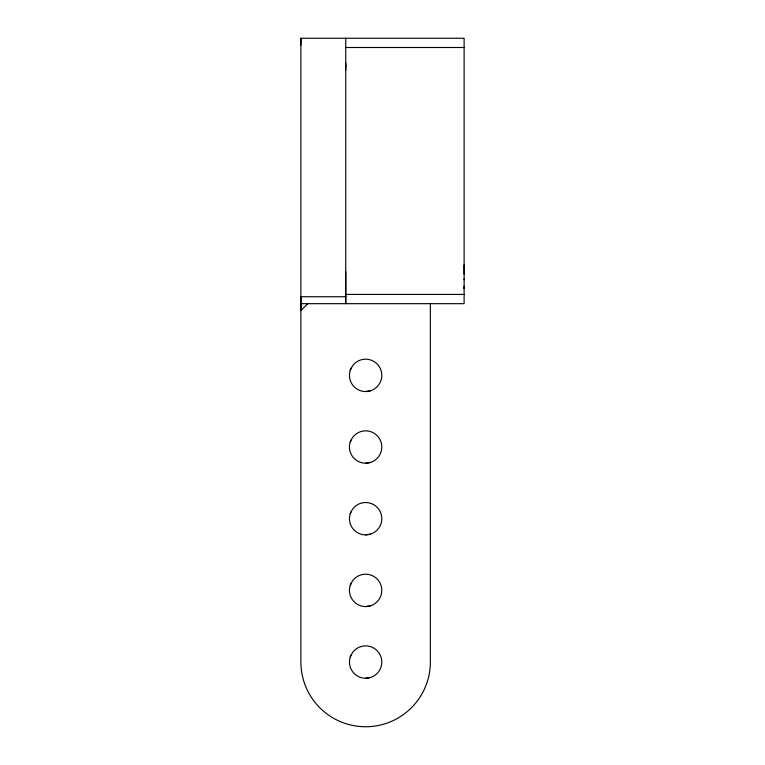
<?xml version="1.0" encoding="UTF-8"?>
<svg xmlns="http://www.w3.org/2000/svg" width="765" height="765" viewBox="0 0 765 765"><rect width="100%" height="100%" fill="white"/><g stroke="black" fill="none" stroke-linecap="round" stroke-linejoin="round"><path stroke-width="1.15" d="M300.884 45.183L300.884 38.25L464.116 38.25L464.116 303.676L300.884 303.676M345.742 271.776L345.732 303.676L345.742 38.25M345.742 70.16L345.742 62.759M464.116 288.606L464.116 287.458M464.116 286.799L464.116 286.253M464.116 279.78L464.116 279.024M464.116 274.166L464.116 264.833M350.227 370.356L352.531 365.842A16.189 16.189 0 0 1 363.088 359.368L365.622 359.168A16.189 16.189 0 0 1 381.018 380.358L380.042 382.701A16.189 16.189 0 0 1 365.622 391.537L363.088 391.345A16.189 16.189 0 0 1 351.202 368.003M350.227 442.027L352.531 437.513A16.189 16.189 0 0 1 363.088 431.049L365.622 430.848A16.189 16.189 0 0 1 381.018 452.029L380.042 454.381A16.189 16.189 0 0 1 365.622 463.217L363.088 463.016A16.189 16.189 0 0 1 351.202 439.684M350.227 513.707L352.531 509.194A16.189 16.189 0 0 1 363.088 502.72L365.622 502.519A16.189 16.189 0 0 1 381.018 523.709L380.042 526.052A16.189 16.189 0 0 1 365.622 534.888L363.088 534.687A16.189 16.189 0 0 1 351.202 511.355M350.227 585.378L352.531 580.865A16.189 16.189 0 0 1 363.088 574.4L365.622 574.199A16.189 16.189 0 0 1 381.018 595.38L380.042 597.733A16.189 16.189 0 0 1 365.622 606.569L363.088 606.368A16.189 16.189 0 0 1 351.202 583.035M350.227 657.058L352.531 652.545A16.189 16.189 0 0 1 363.088 646.071L365.622 645.87A16.189 16.189 0 0 1 381.018 667.061L380.042 669.404A16.189 16.189 0 0 1 365.622 678.239L363.088 678.039A16.189 16.189 0 0 1 351.202 654.706M307.817 303.676L300.884 310.619L300.884 296.743L345.732 296.743M370.623 390.752L365.622 391.537M370.623 462.423L365.622 463.217M370.623 534.094L365.622 534.888M370.623 605.775L365.622 606.569M370.623 677.446L365.622 678.239M345.742 47.497L464.116 47.497M345.742 294.429L464.116 294.429M345.742 65.484L345.742 66.297M430.36 303.676L430.36 662.012A64.738 64.738 0 0 1 365.622 726.75A64.738 64.738 0 0 1 300.884 662.012L300.884 38.25"/></g></svg>
